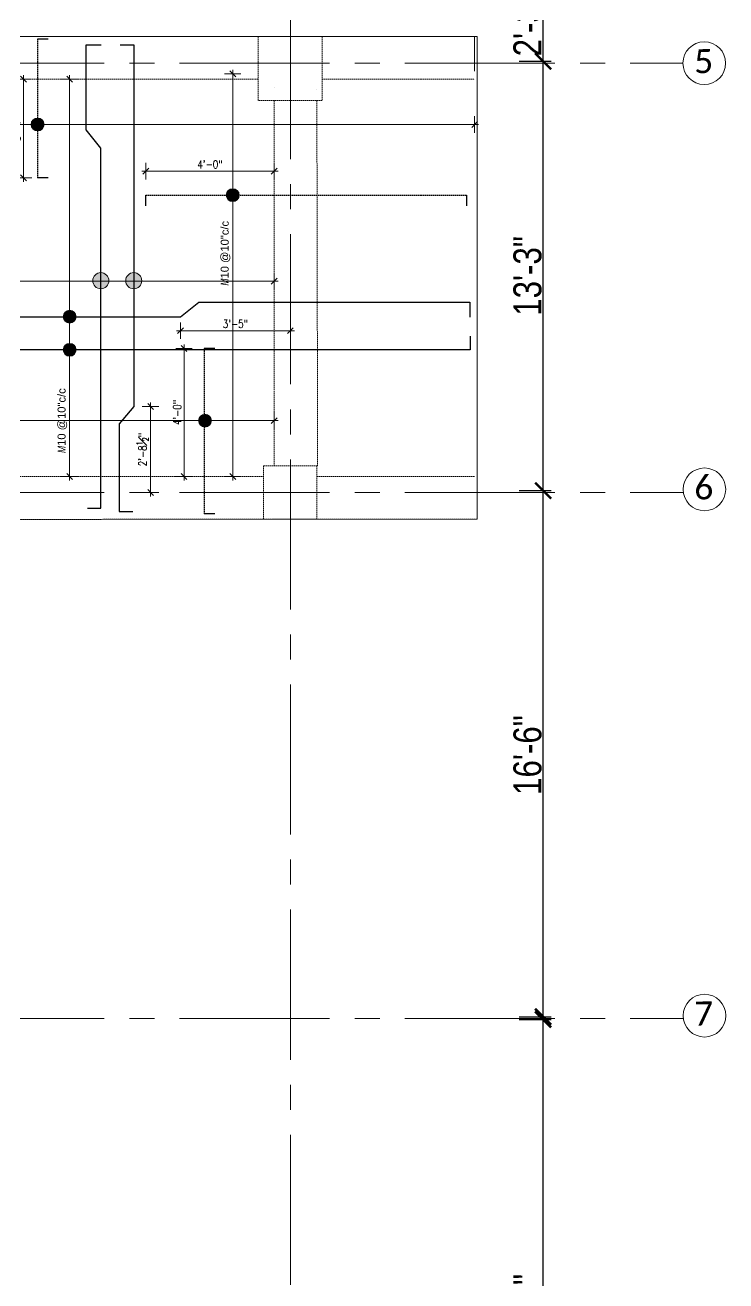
# Model space of a CAD drawing. Header units: inches. Extents: x 0 to 162649, y -36601 to -26324.
# Drawn here: x 158708.5 to 158970.9, y -27452.8 to -26982.1 of the extents above; entities that cross this region are included whole.
import ezdxf

# ---------------------------------------------------------------- set-up
doc = ezdxf.new("R2010")
doc.units = ezdxf.units.IN
doc.header["$MEASUREMENT"] = 0
doc.linetypes.add('CENTER2', pattern=[1.125, 0.75, -0.125, 0.125, -0.125])
doc.linetypes.add('DASHED', pattern=[0.75, 0.5, -0.25])
for name, color, linetype, lineweight in [('dimention', 1, 'Continuous', 13), ('OL_AR_Center line', 253, 'CENTER2', 13), ('OL_AR_Hatch', 253, 'Continuous', 0), ('OL_AR_SYMBOL', 1, 'Continuous', 5), ('OL_AR_Text', 140, 'Continuous', 5), ('Rein', 3, 'Continuous', 30)]:
    doc.layers.add(name, color=color, linetype=linetype, lineweight=lineweight)
doc.styles.add('1-16 Annotative Text', font='calibri.ttf', dxfattribs={"height": 0.0625})
doc.styles.add('Arial', font='arial.ttf', dxfattribs={"width": 0.8})
doc.styles.add('rmtext', font='romans.shx', dxfattribs={"width": 0.8})
doc.dimstyles.new('Copy of DIM 48', dxfattribs={"dimscale": 48, "dimtxt": 0.0625, "dimasz": 0.046875, "dimexe": 0.0625, "dimexo": 0.015625, "dimgap": 0.015625, "dimtad": 3, "dimdec": 1, "dimzin": 3, "dimdsep": 46, "dimlunit": 4, "dimtxsty": 'rmtext', "dimblk": 'OBLIQUE', "dimcen": 0.09375, "dimdle": 0.03125, "dimclrd": 1, "dimclre": 1, "dimclrt": 2, "dimadec": 0, "dimazin": 0, "dimtfac": 0.75, "dimtdec": 1, "dimtix": 1, "dimtmove": 0, "dimatfit": 3, "dimfxl": 0.0625, "dimfxlon": 1, "dimfrac": 1, "dimtolj": 1, "dimtzin": 0, "dimlwd": -1, "dimlwe": 5, "dimarcsym": 0})
doc.dimstyles.new('Dim_OLA', dxfattribs={"dimscale": 1.5, "dimtxt": 7, "dimasz": 4, "dimexe": 2, "dimexo": 0.5, "dimgap": 0.3, "dimtad": 1, "dimdec": 0, "dimzin": 0, "dimdsep": 46, "dimlunit": 3, "dimtxsty": 'Arial', "dimblk": 'ARCHTICK', "dimcen": 0.05, "dimadec": 0, "dimazin": 0, "dimtfac": 1, "dimtdec": 0, "dimtix": 1, "dimtmove": 2, "dimatfit": 3, "dimldrblk": 'DOT', "dimfxl": 6, "dimfxlon": 1, "dimtolj": 1, "dimtzin": 0, "dimarcsym": 0})

# ---------------------------------------------------------------- blocks, each defined once
blk = doc.blocks.new('_Oblique')
for p, q in [((-0.49, -0.49), (0.49, 0.49)), ((0, -1.37), (0, 1.38))]:
    blk.add_line(p, q)
blk = doc.blocks.new('*D1036')
at = {"layer": 'Defpoints', "color": 0, "transparency": 16777216}
for p in [(158786.26, -27000.37), (158786.29, -27000.37), (158786.26, -27151.31)]:
    blk.add_point(p, dxfattribs=at)
at = {"layer": 'dimention', "color": 1, "transparency": 16777216}
blk.add_line((158786.26, -27152.81), (158786.26, -26998.87), dxfattribs=at)
at = {"layer": 'dimention', "color": 1, "lineweight": 5, "transparency": 16777216}
for p, q in [((158786.26, -27000.37), (158783.26, -27000.37)), ((158786.26, -27151.31), (158783.26, -27151.31))]:
    blk.add_line(p, q, dxfattribs=at)
at = {"layer": 'dimention', "color": 1, "transparency": 16777216, "xscale": 2.25, "yscale": 2.25, "zscale": 2.25}
for p, rotation in [((158786.26, -27000.37), 90), ((158786.26, -27151.31), 270)]:
    blk.add_blockref('_Oblique', p, dxfattribs=dict(at, rotation=rotation))
at = {"layer": 'dimention', "color": 2, "transparency": 16777216, "insert": (158783.54, -27067.63), "char_height": 3, "attachment_point": 5, "rotation": 90, "style": 'rmtext'}
blk.add_mtext('\\A1;{\\Fgothici|c0;M\\fArial|b0|i0|c0|p34;\\W1;10 @10"c/c}', dxfattribs=at)
blk = doc.blocks.new('*D1038')
at = {"layer": 'Defpoints', "color": 0, "transparency": 16777216}
for p in [(158495.82, -27130.35), (158801.75, -27130.35), (158801.75, -27130.35)]:
    blk.add_point(p, dxfattribs=at)
at = {"layer": 'dimention', "color": 1, "transparency": 16777216}
blk.add_line((158494.32, -27130.35), (158803.25, -27130.35), dxfattribs=at)
at = {"layer": 'dimention', "color": 1, "lineweight": 5, "transparency": 16777216}
for p, q in [((158495.82, -27130.35), (158495.82, -27127.35)), ((158801.75, -27130.35), (158801.75, -27127.35))]:
    blk.add_line(p, q, dxfattribs=at)
at = {"layer": 'dimention', "color": 1, "transparency": 16777216, "xscale": 2.25, "yscale": 2.25, "zscale": 2.25, "rotation": 180}
blk.add_blockref('_Oblique', (158495.82, -27130.35), dxfattribs=at)
at = {"layer": 'dimention', "color": 1, "transparency": 16777216, "xscale": 2.25, "yscale": 2.25, "zscale": 2.25}
blk.add_blockref('_Oblique', (158801.75, -27130.35), dxfattribs=at)
at = {"layer": 'dimention', "color": 2, "transparency": 16777216, "insert": (158674.23, -27127.63), "char_height": 3, "attachment_point": 5, "style": 'rmtext'}
blk.add_mtext('\\A1;{\\Fgothici|c0;M\\fArial|b0|i0|c0|p34;\\W1;10 @10"c/c}', dxfattribs=at)
blk = doc.blocks.new('*D1039')
at = {"layer": 'Defpoints', "color": 0, "transparency": 16777216}
for p in [(158495.12, -27020.27), (158876.83, -27019.35), (158876.83, -27021.46)]:
    blk.add_point(p, dxfattribs=at)
at = {"layer": 'dimention', "color": 1, "lineweight": 5, "transparency": 16777216}
for p, q in [((158495.12, -27019.52), (158495.12, -27016.35)), ((158876.83, -27020.71), (158876.83, -27016.35))]:
    blk.add_line(p, q, dxfattribs=at)
at = {"layer": 'dimention', "color": 1, "transparency": 16777216}
blk.add_line((158493.62, -27019.35), (158878.33, -27019.35), dxfattribs=at)
at = {"layer": 'dimention', "color": 1, "transparency": 16777216, "xscale": 2.25, "yscale": 2.25, "zscale": 2.25, "rotation": 180}
blk.add_blockref('_Oblique', (158495.12, -27019.35), dxfattribs=at)
at = {"layer": 'dimention', "color": 1, "transparency": 16777216, "xscale": 2.25, "yscale": 2.25, "zscale": 2.25}
blk.add_blockref('_Oblique', (158876.83, -27019.35), dxfattribs=at)
at = {"layer": 'dimention', "color": 2, "transparency": 16777216, "insert": (158690.62, -27016.63), "char_height": 3, "attachment_point": 5, "style": 'rmtext'}
blk.add_mtext('\\A1;{\\Fgothici|c0;M\\fArial|b0|i0|c0|p34;\\W1;10 @20"c/c}', dxfattribs=at)
blk = doc.blocks.new('*D1117')
at = {"layer": 'Defpoints', "color": 0, "transparency": 16777216}
for p in [(158707.86, -27002.37), (158713.18, -27002.37), (158713.18, -27039.37)]:
    blk.add_point(p, dxfattribs=at)
at = {"layer": 'dimention', "color": 1, "lineweight": 5, "transparency": 16777216}
for p, q in [((158710.86, -27002.37), (158704.86, -27002.37)), ((158710.86, -27039.37), (158704.86, -27039.37))]:
    blk.add_line(p, q, dxfattribs=at)
at = {"layer": 'dimention', "color": 1, "transparency": 16777216}
blk.add_line((158707.86, -27040.87), (158707.86, -27000.87), dxfattribs=at)
at = {"layer": 'dimention', "color": 1, "transparency": 16777216, "xscale": 2.25, "yscale": 2.25, "zscale": 2.25}
for p, rotation in [((158707.86, -27002.37), 90), ((158707.86, -27039.37), 270)]:
    blk.add_blockref('_Oblique', p, dxfattribs=dict(at, rotation=rotation))
at = {"layer": 'dimention', "color": 2, "transparency": 16777216, "insert": (158705.32, -27020.87), "char_height": 3, "attachment_point": 5, "rotation": 90, "style": 'rmtext'}
blk.add_mtext('\\A1;3\'-1"', dxfattribs=at)
blk = doc.blocks.new('*D1121')
at = {"layer": 'Defpoints', "color": 0, "transparency": 16777216}
for p in [(158801.75, -27036.85), (158753.75, -27045.81), (158801.75, -27045.81)]:
    blk.add_point(p, dxfattribs=at)
at = {"layer": 'dimention', "color": 1, "transparency": 16777216}
blk.add_line((158752.25, -27036.85), (158803.25, -27036.85), dxfattribs=at)
at = {"layer": 'dimention', "color": 1, "lineweight": 5, "transparency": 16777216}
for p, q in [((158753.75, -27039.85), (158753.75, -27033.85)), ((158801.75, -27039.85), (158801.75, -27033.85))]:
    blk.add_line(p, q, dxfattribs=at)
at = {"layer": 'dimention', "color": 1, "transparency": 16777216, "xscale": 2.25, "yscale": 2.25, "zscale": 2.25, "rotation": 180}
blk.add_blockref('_Oblique', (158753.75, -27036.85), dxfattribs=at)
at = {"layer": 'dimention', "color": 1, "transparency": 16777216, "xscale": 2.25, "yscale": 2.25, "zscale": 2.25}
blk.add_blockref('_Oblique', (158801.75, -27036.85), dxfattribs=at)
at = {"layer": 'dimention', "color": 2, "transparency": 16777216, "insert": (158777.75, -27034.32), "char_height": 3, "attachment_point": 5, "style": 'rmtext'}
blk.add_mtext('\\A1;4\'-0"', dxfattribs=at)
blk = doc.blocks.new('*D1122')
at = {"layer": 'Defpoints', "color": 0, "transparency": 16777216}
for p in [(158775.52, -27103.31), (158768.02, -27151.31), (158775.52, -27151.31)]:
    blk.add_point(p, dxfattribs=at)
at = {"layer": 'dimention', "color": 1, "lineweight": 5, "transparency": 16777216}
for p, q in [((158771.02, -27103.31), (158765.02, -27103.31)), ((158771.02, -27151.31), (158765.02, -27151.31))]:
    blk.add_line(p, q, dxfattribs=at)
at = {"layer": 'dimention', "color": 1, "transparency": 16777216}
blk.add_line((158768.02, -27101.81), (158768.02, -27152.81), dxfattribs=at)
at = {"layer": 'dimention', "color": 1, "transparency": 16777216, "xscale": 2.25, "yscale": 2.25, "zscale": 2.25}
for p, rotation in [((158768.02, -27103.31), 90), ((158768.02, -27151.31), 270)]:
    blk.add_blockref('_Oblique', p, dxfattribs=dict(at, rotation=rotation))
at = {"layer": 'dimention', "color": 2, "transparency": 16777216, "insert": (158765.49, -27127.31), "char_height": 3, "attachment_point": 5, "rotation": 90, "style": 'rmtext'}
blk.add_mtext('\\A1;4\'-0"', dxfattribs=at)
blk = doc.blocks.new('*D1042')
at = {"layer": 'Defpoints', "color": 0, "transparency": 16777216}
for p in [(158725.18, -27002.37), (158725.21, -27002.37), (158723.97, -27151.31)]:
    blk.add_point(p, dxfattribs=at)
at = {"layer": 'dimention', "color": 1, "lineweight": 5, "transparency": 16777216}
for p, q in [((158725.18, -27002.37), (158722.18, -27002.37)), ((158724.72, -27151.31), (158728.18, -27151.31))]:
    blk.add_line(p, q, dxfattribs=at)
at = {"layer": 'dimention', "color": 1, "transparency": 16777216}
blk.add_line((158725.18, -27152.81), (158725.18, -27000.87), dxfattribs=at)
at = {"layer": 'dimention', "color": 1, "transparency": 16777216, "xscale": 2.25, "yscale": 2.25, "zscale": 2.25}
for p, rotation in [((158725.18, -27002.37), 90), ((158725.18, -27151.31), 270)]:
    blk.add_blockref('_Oblique', p, dxfattribs=dict(at, rotation=rotation))
at = {"layer": 'dimention', "color": 2, "transparency": 16777216, "insert": (158722.46, -27130.35), "char_height": 3, "attachment_point": 5, "rotation": 90, "style": 'rmtext'}
blk.add_mtext('\\A1;{\\Fgothici|c0;M\\fArial|b0|i0|c0|p34;\\W1;10 @10"c/c}', dxfattribs=at)
blk = doc.blocks.new('*D1052')
at = {"layer": 'Defpoints', "color": 0, "transparency": 16777216}
for p in [(158491.05, -27076.92), (158801.75, -27078.06), (158801.75, -27078.06)]:
    blk.add_point(p, dxfattribs=at)
at = {"layer": 'dimention', "color": 1, "lineweight": 5, "transparency": 16777216}
for p, q in [((158801.75, -27078.06), (158801.75, -27075.06)), ((158491.05, -27077.67), (158491.05, -27081.06))]:
    blk.add_line(p, q, dxfattribs=at)
at = {"layer": 'dimention', "color": 1, "transparency": 16777216}
blk.add_line((158489.55, -27078.06), (158803.25, -27078.06), dxfattribs=at)
at = {"layer": 'dimention', "color": 1, "transparency": 16777216, "xscale": 2.25, "yscale": 2.25, "zscale": 2.25, "rotation": 180}
blk.add_blockref('_Oblique', (158491.05, -27078.06), dxfattribs=at)
at = {"layer": 'dimention', "color": 1, "transparency": 16777216, "xscale": 2.25, "yscale": 2.25, "zscale": 2.25}
blk.add_blockref('_Oblique', (158801.75, -27078.06), dxfattribs=at)
at = {"layer": 'dimention', "color": 2, "transparency": 16777216, "insert": (158691.7, -27075.34), "char_height": 3, "attachment_point": 5, "style": 'rmtext'}
blk.add_mtext('\\A1;{\\Fgothici|c0;M\\fArial|b0|i0|c0|p34;\\W1;10 @10"c/c}', dxfattribs=at)
blk = doc.blocks.new('*D1193')
at = {"layer": 'Defpoints', "color": 0, "transparency": 16777216}
for p in [(158766.71, -27091.39), (158807.83, -27091.39), (158807.83, -27096.64)]:
    blk.add_point(p, dxfattribs=at)
at = {"layer": 'dimention', "color": 1, "lineweight": 5, "transparency": 16777216}
for p, q in [((158766.71, -27093.64), (158766.71, -27099.64)), ((158807.83, -27093.64), (158807.83, -27099.64))]:
    blk.add_line(p, q, dxfattribs=at)
at = {"layer": 'dimention', "color": 1, "transparency": 16777216}
blk.add_line((158765.21, -27096.64), (158809.33, -27096.64), dxfattribs=at)
at = {"layer": 'dimention', "color": 1, "transparency": 16777216, "xscale": 2.25, "yscale": 2.25, "zscale": 2.25, "rotation": 180}
blk.add_blockref('_Oblique', (158766.71, -27096.64), dxfattribs=at)
at = {"layer": 'dimention', "color": 1, "transparency": 16777216, "xscale": 2.25, "yscale": 2.25, "zscale": 2.25}
blk.add_blockref('_Oblique', (158807.83, -27096.64), dxfattribs=at)
at = {"layer": 'dimention', "color": 2, "transparency": 16777216, "insert": (158787.27, -27094.11), "char_height": 3, "attachment_point": 5, "style": 'rmtext'}
blk.add_mtext('\\A1;3\'-5"', dxfattribs=at)
blk = doc.blocks.new('*D1194')
at = {"layer": 'Defpoints', "color": 0, "transparency": 16777216}
for p in [(158749.18, -27125.06), (158749.18, -27157.31), (158755.5, -27157.31)]:
    blk.add_point(p, dxfattribs=at)
at = {"layer": 'dimention', "color": 1, "lineweight": 5, "transparency": 16777216}
for p, q in [((158752.5, -27125.06), (158758.5, -27125.06)), ((158752.5, -27157.31), (158758.5, -27157.31))]:
    blk.add_line(p, q, dxfattribs=at)
at = {"layer": 'dimention', "color": 1, "transparency": 16777216}
blk.add_line((158755.5, -27123.56), (158755.5, -27158.81), dxfattribs=at)
at = {"layer": 'dimention', "color": 1, "transparency": 16777216, "xscale": 2.25, "yscale": 2.25, "zscale": 2.25}
for p, rotation in [((158755.5, -27125.06), 90), ((158755.5, -27157.31), 270)]:
    blk.add_blockref('_Oblique', p, dxfattribs=dict(at, rotation=rotation))
at = {"layer": 'dimention', "color": 2, "transparency": 16777216, "insert": (158752.5, -27141.18), "char_height": 3, "attachment_point": 5, "rotation": 90, "style": 'rmtext'}
blk.add_mtext('\\A1;2\'-8{\\H0.750000x;\\S1#2;}"', dxfattribs=at)
blk = doc.blocks.new('*D1067')
at = {"layer": 'Defpoints', "color": 0, "transparency": 16777216}
for p in [(158135.91, -26971.37), (158730.07, -26971.37), (158231.12, -26998.37)]:
    blk.add_point(p, dxfattribs=at)
at = {"layer": 'dimention', "color": 1, "lineweight": 5, "transparency": 16777216}
for p, q in [((158138.91, -26971.37), (158132.91, -26971.37)), ((158138.91, -26998.37), (158132.91, -26998.37))]:
    blk.add_line(p, q, dxfattribs=at)
at = {"layer": 'dimention', "color": 1, "transparency": 16777216}
blk.add_line((158135.91, -26999.87), (158135.91, -26969.87), dxfattribs=at)
at = {"layer": 'dimention', "color": 1, "transparency": 16777216, "xscale": 2.25, "yscale": 2.25, "zscale": 2.25}
for p, rotation in [((158135.91, -26971.37), 90), ((158135.91, -26998.37), 270)]:
    blk.add_blockref('_Oblique', p, dxfattribs=dict(at, rotation=rotation))
at = {"layer": 'dimention', "color": 2, "transparency": 16777216, "insert": (158133.37, -26984.87), "char_height": 3, "attachment_point": 5, "rotation": 90, "style": 'rmtext'}
blk.add_mtext('\\A1;2\'-3"', dxfattribs=at)
blk = doc.blocks.new('_ArchTick')
at = {"color": 0, "linetype": 'ByBlock', "const_width": 0.15}
blk.add_lwpolyline([(-0.5, -0.5), (0.5, 0.5)], dxfattribs=at)
blk = doc.blocks.new('*D1444')
at = {"layer": 'Defpoints', "color": 0, "transparency": 16777216}
for p in [(158712.67, -27353.77), (158902.48, -27353.77), (158388.04, -27576.37)]:
    blk.add_point(p, dxfattribs=at)
at = {"layer": 'OL_AR_Text', "color": 0, "lineweight": -2, "transparency": 16777216}
for p, q in [((158893.48, -27353.77), (158905.48, -27353.77)), ((158902.48, -27576.37), (158902.48, -27353.77)), ((158893.48, -27576.37), (158905.48, -27576.37))]:
    blk.add_line(p, q, dxfattribs=at)
at = {"layer": 'OL_AR_Text', "color": 0, "lineweight": -2, "transparency": 16777216, "xscale": 6, "yscale": 6, "zscale": 6}
for p, rotation in [((158902.48, -27353.77), 90), ((158902.48, -27576.37), 270)]:
    blk.add_blockref('_ArchTick', p, dxfattribs=dict(at, rotation=rotation))
at = {"layer": 'OL_AR_Text', "color": 0, "transparency": 16777216, "insert": (158896.67, -27465.07), "char_height": 10.5, "attachment_point": 5, "rotation": 90, "style": 'Arial'}
blk.add_mtext('\\A1;18\'-3"', dxfattribs=at)
blk = doc.blocks.new('_Dot')
at = {"color": 0, "linetype": 'ByBlock', "lineweight": -2}
blk.add_line((-0.5, 0), (-1, 0), dxfattribs=at)
at = {"color": 0, "linetype": 'ByBlock', "const_width": 0.5}
blk.add_lwpolyline([(-0.25, 0, 1), (0.25, 0, 1)], format="xyb", close=True, dxfattribs=at)
blk = doc.blocks.new('*D1445')
at = {"layer": 'Defpoints', "color": 0, "transparency": 16777216}
for p in [(158603.1, -26968.65), (158902.48, -26968.65), (158710.67, -26995.65)]:
    blk.add_point(p, dxfattribs=at)
at = {"layer": 'OL_AR_Text', "color": 0, "lineweight": -2, "transparency": 16777216}
for p, q in [((158893.48, -26968.65), (158905.48, -26968.65)), ((158902.48, -26995.65), (158902.48, -26968.65)), ((158893.48, -26995.65), (158905.48, -26995.65))]:
    blk.add_line(p, q, dxfattribs=at)
at = {"layer": 'OL_AR_Text', "color": 0, "lineweight": -2, "transparency": 16777216, "xscale": 6, "yscale": 6, "zscale": 6}
for p, rotation in [((158902.48, -26968.65), 90), ((158902.48, -26995.65), 270)]:
    blk.add_blockref('_ArchTick', p, dxfattribs=dict(at, rotation=rotation))
at = {"layer": 'OL_AR_Text', "color": 0, "transparency": 16777216, "insert": (158896.67, -26982.15), "char_height": 10.5, "width": 22.4726, "attachment_point": 5, "rotation": 90, "style": 'Arial'}
blk.add_mtext('\\A1;2\'-3"', dxfattribs=at)
blk = doc.blocks.new('*D1435')
at = {"layer": 'Defpoints', "color": 0, "transparency": 16777216}
for p in [(158710.67, -27156.59), (158902.48, -27156.59), (158712.67, -27354.77)]:
    blk.add_point(p, dxfattribs=at)
at = {"layer": 'OL_AR_Text', "color": 0, "lineweight": -2, "transparency": 16777216}
for p, q in [((158893.48, -27156.59), (158905.48, -27156.59)), ((158902.48, -27354.77), (158902.48, -27156.59)), ((158893.48, -27354.77), (158905.48, -27354.77))]:
    blk.add_line(p, q, dxfattribs=at)
at = {"layer": 'OL_AR_Text', "color": 0, "lineweight": -2, "transparency": 16777216, "xscale": 6, "yscale": 6, "zscale": 6}
for p, rotation in [((158902.48, -27156.59), 90), ((158902.48, -27354.77), 270)]:
    blk.add_blockref('_ArchTick', p, dxfattribs=dict(at, rotation=rotation))
at = {"layer": 'OL_AR_Text', "color": 0, "transparency": 16777216, "insert": (158896.67, -27255.68), "char_height": 10.5, "attachment_point": 5, "rotation": 90, "style": 'Arial'}
blk.add_mtext('\\A1;16\'-6"', dxfattribs=at)
blk = doc.blocks.new('*D1436')
at = {"layer": 'Defpoints', "color": 0, "transparency": 16777216}
for p in [(158712.67, -26995.65), (158902.48, -26995.65), (158710.67, -27156.59)]:
    blk.add_point(p, dxfattribs=at)
at = {"layer": 'OL_AR_Text', "color": 0, "lineweight": -2, "transparency": 16777216}
for p, q in [((158893.48, -26995.65), (158905.48, -26995.65)), ((158902.48, -27156.59), (158902.48, -26995.65)), ((158893.48, -27156.59), (158905.48, -27156.59))]:
    blk.add_line(p, q, dxfattribs=at)
at = {"layer": 'OL_AR_Text', "color": 0, "lineweight": -2, "transparency": 16777216, "xscale": 6, "yscale": 6, "zscale": 6}
for p, rotation in [((158902.48, -26995.65), 90), ((158902.48, -27156.59), 270)]:
    blk.add_blockref('_ArchTick', p, dxfattribs=dict(at, rotation=rotation))
at = {"layer": 'OL_AR_Text', "color": 0, "transparency": 16777216, "insert": (158896.67, -27076.12), "char_height": 10.5, "attachment_point": 5, "rotation": 90, "style": 'Arial'}
blk.add_mtext('\\A1;13\'-3"', dxfattribs=at)

msp = doc.modelspace()

# ---------------------------------------------------------------- hatches: boundary and pattern name
at = {"layer": 'dimention'}
h = msp.add_hatch(color=256, dxfattribs=at)
h.dxf.hatch_style = 1
h.paths.add_polyline_path([(158713.18, -27016.94, 0.414214), (158710.77, -27019.35, 0.414214), (158713.18, -27021.77)])
h.paths.add_polyline_path([(158715.59, -27019.35, 0.414214), (158713.18, -27016.94), (158713.18, -27021.77, 0.414214)])
h = msp.add_hatch(color=256, dxfattribs=at)
h.dxf.hatch_style = 1
h.paths.add_polyline_path([(158713.18, -27016.94, 0.414214), (158710.77, -27019.35, 0.414214), (158713.18, -27021.77)])
h.paths.add_polyline_path([(158715.59, -27019.35, 0.414214), (158713.18, -27016.94), (158713.18, -27021.77, 0.414214)])
h = msp.add_hatch(color=256, dxfattribs=at)
h.dxf.hatch_style = 1
h.paths.add_polyline_path([(158786.26, -27043.44, 0.414214), (158783.84, -27045.85, 0.414214), (158786.26, -27048.27)])
h.paths.add_polyline_path([(158788.67, -27045.85, 0.414214), (158786.26, -27043.44), (158786.26, -27048.27, 0.414214)])
h = msp.add_hatch(color=256, dxfattribs=at)
h.dxf.hatch_style = 1
h.paths.add_polyline_path([(158736.85, -27074.89, 0.414214), (158733.83, -27077.91, 0.414214), (158736.85, -27080.93)])
h.paths.add_polyline_path([(158739.87, -27077.91, 0.414214), (158736.85, -27074.89), (158736.85, -27080.93, 0.414214)])
h = msp.add_hatch(color=256, dxfattribs=at)
h.dxf.hatch_style = 1
h.paths.add_polyline_path([(158749.18, -27074.89, 0.414214), (158746.16, -27077.91, 0.414214), (158749.18, -27080.93)])
h.paths.add_polyline_path([(158752.2, -27077.91, 0.414214), (158749.18, -27074.89), (158749.18, -27080.93, 0.414214)])
h = msp.add_hatch(color=256, dxfattribs=at)
h.dxf.hatch_style = 1
h.paths.add_polyline_path([(158725.18, -27088.99, 0.414214), (158722.77, -27091.4, 0.414214), (158725.18, -27093.81)])
h.paths.add_polyline_path([(158727.59, -27091.4, 0.414214), (158725.18, -27088.99), (158725.18, -27093.81, 0.414214)])
h = msp.add_hatch(color=256, dxfattribs=at)
h.dxf.hatch_style = 1
h.paths.add_polyline_path([(158725.18, -27101.38, 0.414214), (158722.77, -27103.8, 0.414214), (158725.18, -27106.21)])
h.paths.add_polyline_path([(158727.59, -27103.8, 0.414214), (158725.18, -27101.38), (158725.18, -27106.21, 0.414214)])
h = msp.add_hatch(color=256, dxfattribs=at)
h.dxf.hatch_style = 1
h.paths.add_polyline_path([(158775.86, -27127.94, 0.414214), (158773.45, -27130.35, 0.414214), (158775.86, -27132.77)])
h.paths.add_polyline_path([(158778.28, -27130.35, 0.414214), (158775.86, -27127.94), (158775.86, -27132.77, 0.414214)])

# ---------------------------------------------------------------- linework, layer by layer
for centre, radius in [((158962.83, -26996.37), 8), ((158713.18, -27019.35), 2.41), ((158713.18, -27019.35), 2.41), ((158786.26, -27045.85), 2.41), ((158736.85, -27077.91), 3.02), ((158749.18, -27077.91), 3.02), ((158725.18, -27091.4), 2.41), ((158725.18, -27103.8), 2.41), ((158775.86, -27130.35), 2.41), ((158962.87, -27156.1), 8), ((158962.91, -27353.35), 8)]:
    msp.add_circle(centre, radius, dxfattribs=at)
at = {"layer": 'OL_AR_Center line', "ltscale": 75}
for p, q in [((158807.83, -26807.37), (158807.83, -27737.21)), ((157838.17, -26996.37), (158954.83, -26996.37)), ((157838.17, -27157.31), (158954.83, -27157.31)), ((157838.17, -27354.4), (158954.83, -27354.4)), ((157838.17, -27354.4), (158954.98, -27354.4))]:
    msp.add_line(p, q, dxfattribs=at)
at = {"layer": 'OL_AR_Hatch'}
for points in [[(158479.05, -26986.37), (158877.83, -26986.37), (158877.83, -27167.31), (158651.72, -27167.36), (158651.72, -27340.12)], [(158876.83, -26986.37), (158876.83, -26999.37)]]:
    msp.add_lwpolyline(points, dxfattribs=at)
at = {"layer": 'OL_AR_SYMBOL', "linetype": 'DASHED'}
for p, q in [((158651.84, -27151.31), (158797.75, -27151.31)), ((158817.75, -27151.31), (158876.75, -27151.31))]:
    msp.add_line(p, q, dxfattribs=at)
for points in [[(158473.66, -27364.12), (158255.12, -27364.12), (158255.12, -27652.3), (157914.94, -27659.59), (157914.94, -27441.31), (157993.12, -27441.31), (157993.12, -27169.94), (157916.05, -27169.94), (157917.05, -26936.37), (158253.12, -26936.37), (158253.12, -27298.28), (158479.05, -27298.28), (158479.05, -27010.37), (158471.05, -27010.37), (158471.05, -26986.37), (158877.83, -26986.37), (158877.83, -27167.31), (158651.72, -27167.36), (158651.76, -27340.12)], [(158819.75, -26986.37), (158819.75, -27010.37), (158795.75, -27010.37), (158795.75, -26986.37), (158819.75, -26986.37)], [(158651.84, -27002.37), (158795.75, -27002.37)], [(158819.75, -27002.37), (158876.83, -27002.37)], [(158801.75, -27010.37), (158801.75, -27147.31)], [(158817.76, -27010.37), (158818.03, -27147.31)], [(158817.75, -27147.31), (158817.75, -27167.31), (158797.75, -27167.31), (158797.75, -27147.31), (158817.75, -27147.31)]]:
    msp.add_lwpolyline(points, dxfattribs=at)
for points in [[(158801.75, -27005.37), (158801.75, -27005.37)], [(158817.75, -27006.37), (158817.75, -27006.37)]]:
    msp.add_lwpolyline(points, close=True, dxfattribs=at)
at = {"layer": 'Rein', "linetype": 'DASHED'}
for p, q in [((158713.18, -26987.39), (158713.18, -27039.37)), ((158753.75, -27045.81), (158873.96, -27045.81)), ((158775.52, -27103.31), (158775.52, -27165.31))]:
    msp.add_line(p, q, dxfattribs=at)
at = {"layer": 'Rein'}
for p, q in [((158717.18, -26987.39), (158713.18, -26987.39)), ((158717.18, -27039.37), (158713.18, -27039.37)), ((158753.75, -27049.81), (158753.75, -27045.81)), ((158873.96, -27049.81), (158873.96, -27045.81)), ((158779.52, -27103.31), (158775.52, -27103.31)), ((158779.52, -27165.33), (158775.52, -27165.33))]:
    msp.add_line(p, q, dxfattribs=at)
for points in [[(158731.85, -27163.18), (158736.83, -27163.18), (158736.88, -27028.22), (158731.4, -27021.39), (158731.34, -26989.46), (158736.93, -26989.46)], [(158744.06, -26989.46), (158749.18, -26989.46), (158749.18, -27125.06), (158743.76, -27131.6), (158743.76, -27164.35), (158748.87, -27164.35)], [(158638.02, -27086.44), (158638.02, -27091.42), (158766.71, -27091.39), (158773.54, -27085.9), (158875, -27085.96), (158875, -27091.55)], [(158875.18, -27098.68), (158875.18, -27103.8), (158683.92, -27103.8), (158677.38, -27098.37), (158586.86, -27098.37), (158586.86, -27103.49)]]:
    msp.add_lwpolyline(points, dxfattribs=at)

# ---------------------------------------------------------------- texts
at = {"layer": 'dimention', "style": '1-16 Annotative Text'}
for s, p in [('5', (158959.11, -27000.19)), ('6', (158959.15, -27159.92)), ('7', (158959.15, -27357.1))]:
    msp.add_text(s, height=9, rotation=1, dxfattribs=at).set_placement(p)

# ---------------------------------------------------------------- dimensions: what is measured, and where the dimension line sits
at = {"layer": 'dimention'}
for base, p1, p2, picture, middle in [((158135.91, -26971.37), (158231.12, -26998.37), (158730.07, -26971.37), '*D1067', (158133.37, -26984.87)), ((158707.86, -27002.37), (158713.18, -27039.37), (158713.18, -27002.37), '*D1117', (158705.32, -27020.87)), ((158768.02, -27151.31), (158775.52, -27103.31), (158775.52, -27151.31), '*D1122', (158765.49, -27127.31)), ((158755.5043, -27157.3117), (158749.1789, -27125.0582), (158749.1789, -27157.3117), '*D1194', (158752.5043, -27141.185))]:
    dim = msp.add_linear_dim(base=base, p1=p1, p2=p2, angle=90, dimstyle='Copy of DIM 48', dxfattribs=at)
    dim.commit()
    dim.dimension.update_dxf_attribs({"geometry": picture, "text_midpoint": middle})
for base, p1, p2, picture, middle in [((158786.26, -27000.37), (158786.26, -27151.31), (158786.29, -27000.37), '*D1036', (158786.26, -27067.63)), ((158725.18, -27002.37), (158723.97, -27151.31), (158725.21, -27002.37), '*D1042', (158725.18, -27130.35))]:
    dim = msp.add_linear_dim(base=base, p1=p1, p2=p2, angle=90, text='{\\Fgothici|c0;M\\fArial|b0|i0|c0|p34;\\W1;10 @10"c/c}', dimstyle='Copy of DIM 48', dxfattribs=at)
    dim.commit()
    dim.dimension.update_dxf_attribs({"geometry": picture, "text_midpoint": middle, "dimtype": 160})
for base, p1, p2, text, picture, middle in [((158876.83, -27019.35), (158495.12, -27020.27), (158876.83, -27021.46), '{\\Fgothici|c0;M\\fArial|b0|i0|c0|p34;\\W1;10 @20"c/c}', '*D1039', (158690.62, -27019.35)), ((158801.75, -27078.06), (158491.05, -27076.92), (158801.75, -27078.06), '{\\Fgothici|c0;M\\fArial|b0|i0|c0|p34;\\W1;10 @10"c/c}', '*D1052', (158691.7, -27078.06)), ((158801.75, -27130.35), (158495.82, -27130.35), (158801.75, -27130.35), '{\\Fgothici|c0;M\\fArial|b0|i0|c0|p34;\\W1;10 @10"c/c}', '*D1038', (158674.23, -27130.35))]:
    dim = msp.add_linear_dim(base=base, p1=p1, p2=p2, text=text, dimstyle='Copy of DIM 48', dxfattribs=at)
    dim.commit()
    dim.dimension.update_dxf_attribs({"geometry": picture, "text_midpoint": middle, "dimtype": 160})
for base, p1, p2, picture, middle in [((158801.75, -27036.85), (158753.75, -27045.81), (158801.75, -27045.81), '*D1121', (158777.75, -27034.32)), ((158807.83, -27096.64), (158766.71, -27091.39), (158807.83, -27091.39), '*D1193', (158787.27, -27094.11))]:
    dim = msp.add_linear_dim(base=base, p1=p1, p2=p2, dimstyle='Copy of DIM 48', dxfattribs=at)
    dim.commit()
    dim.dimension.update_dxf_attribs({"geometry": picture, "text_midpoint": middle})
at = {"layer": 'OL_AR_Text'}
for base, p1, p2, picture, middle in [((158902.48, -26968.65), (158710.67, -26995.65), (158603.1, -26968.65), '*D1445', (158896.67, -26982.15)), ((158902.48, -27156.59), (158712.67, -27354.77), (158710.67, -27156.59), '*D1435', (158896.67, -27255.68))]:
    dim = msp.add_linear_dim(base=base, p1=p1, p2=p2, angle=90, dimstyle='Dim_OLA', dxfattribs=at)
    dim.commit()
    dim.dimension.update_dxf_attribs({"geometry": picture, "text_midpoint": middle})
for base, p1, p2, text, picture, middle in [((158902.48, -26995.65), (158710.67, -27156.59), (158712.67, -26995.65), '13\'-3"', '*D1436', (158896.67, -27076.12)), ((158902.48, -27353.77), (158388.04, -27576.37), (158712.67, -27353.77), '18\'-3"', '*D1444', (158896.67, -27465.07))]:
    dim = msp.add_linear_dim(base=base, p1=p1, p2=p2, angle=90, text=text, dimstyle='Dim_OLA', dxfattribs=at)
    dim.commit()
    dim.dimension.update_dxf_attribs({"geometry": picture, "text_midpoint": middle})

doc.saveas('drawing.dxf')
